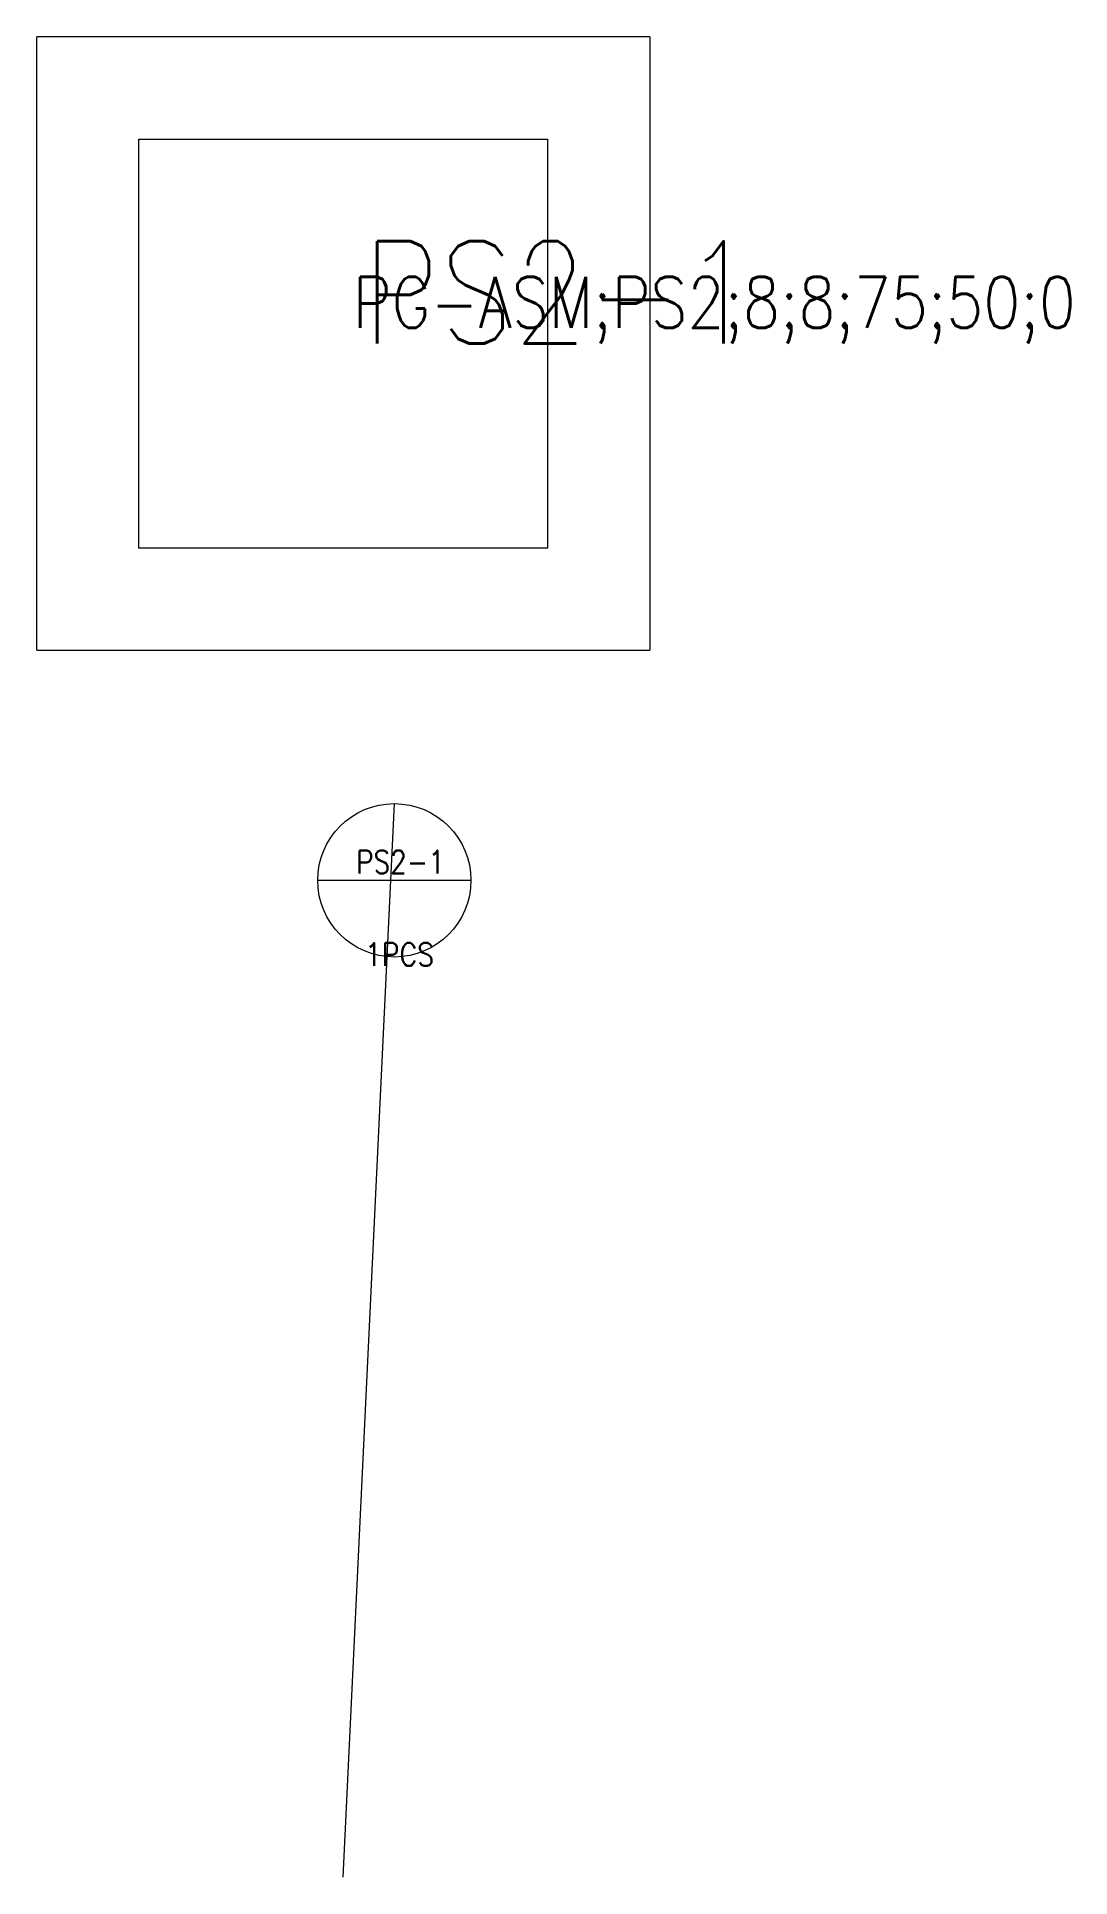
# Model space of a CAD drawing. Header units: millimetres. Extents: x 298 to 1374, y 19164 to 19399.
# Drawn here: x 298 to 318.23, y 19362 to 19398 of the extents above.
import ezdxf
from ezdxf.lldxf.tags import DXFTag

# ---------------------------------------------------------------- set-up
doc = ezdxf.new("R2010")
doc.units = ezdxf.units.MM
doc.layers.add('150', color=7, linetype='CONTINUOUS', true_color=0xffffff)
doc.layers.add('151', color=7, linetype='CONTINUOUS', true_color=0xffffff)
doc.styles.add('chinesef', font='simplex.shx', dxfattribs={"bigfont": 'gbcbig.shx'})
tags = doc.linetypes.add('DASHED', pattern=[25.72, 12.86, -12.86]).pattern_tags.tags
tags[6:7] = [DXFTag(74, 4), DXFTag(75, 0), DXFTag(340, '0'), DXFTag(46, 0.0), DXFTag(50, 0.0), DXFTag(44, 0.0), DXFTag(45, 0.0)]
tags[4:5] = [DXFTag(74, 4), DXFTag(75, 0), DXFTag(340, '0'), DXFTag(46, 0.0), DXFTag(50, 0.0), DXFTag(44, 0.0), DXFTag(45, 0.0)]

msp = doc.modelspace()

# ---------------------------------------------------------------- linework, layer by layer
at = {"layer": '151', "color": 252, "linetype": 'DASHED', "lineweight": 18}
for p, q in [((298, 19386), (298, 19398)), ((310, 19398), (298, 19398)), ((310, 19398), (310, 19386)), ((298, 19386), (310, 19386))]:
    msp.add_line(p, q, dxfattribs=at)
at = {"layer": '151', "color": 11, "linetype": 'Continuous', "lineweight": 18}
for p, q in [((300, 19396), (308, 19396)), ((300, 19388), (300, 19396)), ((308, 19396), (308, 19388)), ((308, 19388), (300, 19388))]:
    msp.add_line(p, q, dxfattribs=at)
at = {"layer": '151', "color": 1, "linetype": 'Continuous', "lineweight": 18}
msp.add_line((304, 19362), (305, 19383), dxfattribs=at)
at = {"layer": '151', "color": 8, "linetype": 'Continuous', "lineweight": 18}
msp.add_line((303.5, 19381.5), (306.5, 19381.5), dxfattribs=at)
at = {"layer": '151', "color": 1, "linetype": 'Continuous', "lineweight": 18}
msp.add_circle((305, 19381.5), 1.5, dxfattribs=at)

# ---------------------------------------------------------------- texts
at = {"layer": '150', "color": 18, "linetype": 'Continuous', "lineweight": 13, "attachment_point": 7, "line_spacing_factor": 0.63253, "style": 'chinesef'}
for s, insert, char_height in [('\\W0.8417;PS2-1', (304.375, 19392), 2), ('\\W0.8445;PG-ASM;PS2;8;8;75;50;0', (304.188, 19392), 1)]:
    msp.add_mtext(s, dxfattribs=dict(at, insert=insert, char_height=char_height))
at = {"layer": '151', "color": 1, "linetype": 'Continuous', "lineweight": 13, "char_height": 0.45, "attachment_point": 7, "line_spacing_factor": 0.63253, "style": 'chinesef'}
for s, insert in [('\\W0.8417;PS2-1', (304.252, 19381.635)), ('\\W0.8568;1PCS', (304.423, 19379.825))]:
    msp.add_mtext(s, dxfattribs=dict(at, insert=insert))

doc.saveas('drawing.dxf')
